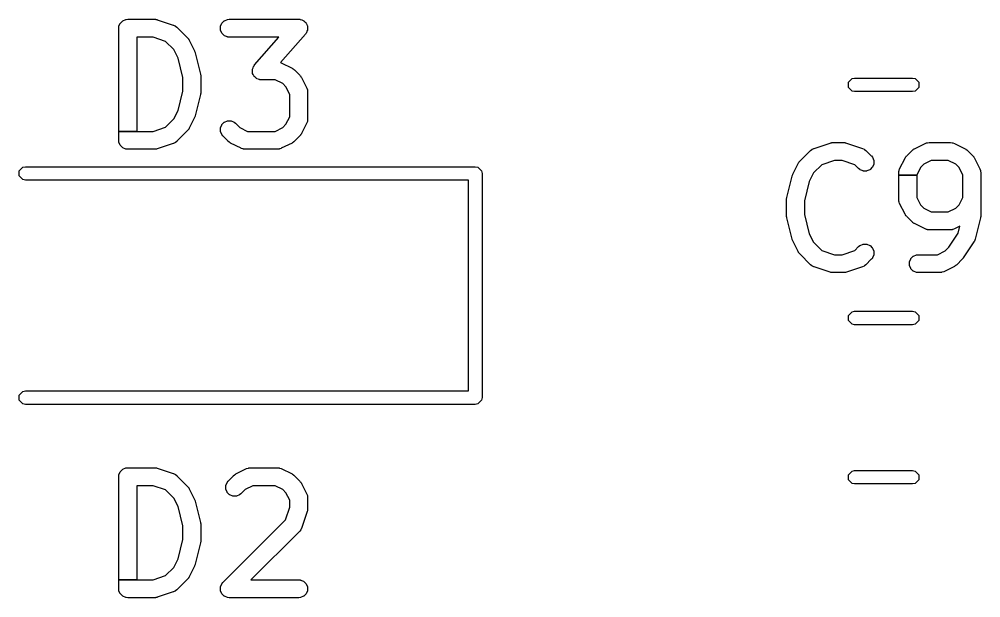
# Model space of a CAD drawing. Header units: inches. Extents: x 5.52 to 6.86, y -4.07 to -3.08.
# Drawn here: x 5.799 to 6.1364, y -3.7711 to -3.5679 of the extents above; entities that cross this region are included whole.
import ezdxf

# ---------------------------------------------------------------- set-up
doc = ezdxf.new("R2010")
doc.units = ezdxf.units.IN
doc.header["$MEASUREMENT"] = 0
doc.layers.add('BLACK', color=7, linetype='CONTINUOUS')

msp = doc.modelspace()

# ---------------------------------------------------------------- linework, layer by layer
at = {"layer": 'BLACK', "linetype": 'CONTINUOUS'}
for p, q in [((5.834, -3.5704), (5.83445, -3.56934)), ((5.83445, -3.56934), (5.83449, -3.56928)), ((5.83449, -3.56928), (5.8353, -3.56846)), ((5.8353, -3.56846), (5.83537, -3.56842)), ((5.83537, -3.56842), (5.83643, -3.56798)), ((5.83643, -3.56798), (5.83649, -3.56796)), ((5.83649, -3.56796), (5.83706, -3.56791)), ((5.83706, -3.56791), (5.83708, -3.56791)), ((5.83708, -3.56791), (5.84646, -3.56791)), ((5.84646, -3.56791), (5.84648, -3.56791)), ((5.84648, -3.56791), (5.84675, -3.56793)), ((5.84675, -3.56793), (5.84681, -3.56793)), ((5.84681, -3.56793), (5.84687, -3.56793)), ((5.84687, -3.56793), (5.84696, -3.56795)), ((5.84696, -3.56795), (5.84705, -3.56796)), ((5.84705, -3.56796), (5.84711, -3.56798)), ((5.84711, -3.56798), (5.84716, -3.568)), ((5.84716, -3.568), (5.84743, -3.56806)), ((5.84743, -3.56806), (5.84745, -3.56807)), ((5.84745, -3.56807), (5.85308, -3.56994)), ((5.85308, -3.56994), (5.85309, -3.56995)), ((5.85309, -3.56995), (5.85362, -3.57019)), ((5.85362, -3.57019), (5.85367, -3.57022)), ((5.86963, -3.5704), (5.87007, -3.56934)), ((5.87007, -3.56934), (5.87011, -3.56928)), ((5.87011, -3.56928), (5.87092, -3.56846)), ((5.87092, -3.56846), (5.87099, -3.56842)), ((5.87099, -3.56842), (5.87205, -3.56798)), ((5.87205, -3.56798), (5.87211, -3.56796)), ((5.87211, -3.56796), (5.87268, -3.56791)), ((5.87268, -3.56791), (5.8727, -3.56791)), ((5.8727, -3.56791), (5.89708, -3.56791)), ((5.89708, -3.56791), (5.89709, -3.56791)), ((5.89709, -3.56791), (5.89738, -3.56794)), ((5.89738, -3.56794), (5.89744, -3.56793)), ((5.89744, -3.56793), (5.89752, -3.56794)), ((5.89752, -3.56794), (5.89755, -3.56795)), ((5.89755, -3.56795), (5.89767, -3.56796)), ((5.89767, -3.56796), (5.89773, -3.56798)), ((5.89773, -3.56798), (5.89816, -3.56816)), ((5.89816, -3.56816), (5.89861, -3.56831)), ((5.89861, -3.56831), (5.89868, -3.56835)), ((5.89868, -3.56835), (5.89873, -3.56839)), ((5.89873, -3.56839), (5.89879, -3.56842)), ((5.89879, -3.56842), (5.89886, -3.56846)), ((5.89886, -3.56846), (5.89919, -3.5688)), ((5.89919, -3.5688), (5.89955, -3.56911)), ((5.89955, -3.56911), (5.89959, -3.56917)), ((5.89959, -3.56917), (5.89962, -3.56923)), ((5.89962, -3.56923), (5.89967, -3.56928)), ((5.89967, -3.56928), (5.89971, -3.56934)), ((5.89971, -3.56934), (5.89989, -3.56978)), ((5.89989, -3.56978), (5.9001, -3.5702)), ((5.83393, -3.57104), (5.83399, -3.57046)), ((5.83393, -3.57106), (5.83393, -3.57104)), ((5.83393, -3.60728), (5.83393, -3.57106)), ((5.83399, -3.57046), (5.834, -3.5704)), ((5.85367, -3.57022), (5.85373, -3.57027)), ((5.85373, -3.57027), (5.8538, -3.57029)), ((5.8538, -3.57029), (5.85385, -3.57032)), ((5.85385, -3.57032), (5.85429, -3.57069)), ((5.85429, -3.57069), (5.85431, -3.5707)), ((5.85431, -3.5707), (5.85806, -3.57445)), ((5.86961, -3.57048), (5.86963, -3.5704)), ((5.86961, -3.57163), (5.86961, -3.57048)), ((5.86963, -3.57171), (5.86961, -3.57163)), ((5.87007, -3.57277), (5.86963, -3.57171)), ((5.87011, -3.57284), (5.87007, -3.57277)), ((5.87092, -3.57365), (5.87011, -3.57284)), ((5.89945, -3.57313), (5.8907, -3.58313)), ((5.89946, -3.57311), (5.89945, -3.57313)), ((5.89963, -3.57288), (5.89946, -3.57311)), ((5.89967, -3.57284), (5.89963, -3.57288)), ((5.89971, -3.57277), (5.89967, -3.57284)), ((5.89973, -3.57274), (5.89971, -3.57277)), ((5.89979, -3.57264), (5.89973, -3.57274)), ((5.89982, -3.57259), (5.89979, -3.57264)), ((5.89997, -3.57214), (5.89982, -3.57259)), ((5.90015, -3.57171), (5.89997, -3.57214)), ((5.9001, -3.5702), (5.90012, -3.57028)), ((5.90012, -3.57028), (5.90013, -3.57034)), ((5.90013, -3.57034), (5.90015, -3.5704)), ((5.90015, -3.5704), (5.90017, -3.57048)), ((5.90017, -3.57163), (5.90015, -3.57171)), ((5.90017, -3.57048), (5.90017, -3.57095)), ((5.90017, -3.57095), (5.9002, -3.57142)), ((5.90019, -3.5715), (5.90017, -3.57156)), ((5.90017, -3.57156), (5.90017, -3.57163)), ((5.9002, -3.57142), (5.90019, -3.5715)), ((5.84595, -3.57421), (5.84023, -3.57421)), ((5.84023, -3.57421), (5.84023, -3.60728)), ((5.85038, -3.57568), (5.84595, -3.57421)), ((5.85324, -3.57855), (5.85038, -3.57568)), ((5.85806, -3.57445), (5.85807, -3.57447)), ((5.85807, -3.57447), (5.85825, -3.57468)), ((5.85825, -3.57468), (5.85829, -3.57472)), ((5.85829, -3.57472), (5.85833, -3.57476)), ((5.85833, -3.57476), (5.85838, -3.57484)), ((5.85838, -3.57484), (5.85844, -3.57491)), ((5.85844, -3.57491), (5.85847, -3.57496)), ((5.85847, -3.57496), (5.85849, -3.57502)), ((5.85849, -3.57502), (5.85864, -3.57525)), ((5.85864, -3.57525), (5.85865, -3.57527)), ((5.85865, -3.57527), (5.86052, -3.57902)), ((5.87099, -3.57369), (5.87092, -3.57365)), ((5.87205, -3.57413), (5.87099, -3.57369)), ((5.87211, -3.57415), (5.87205, -3.57413)), ((5.87268, -3.5742), (5.87211, -3.57415)), ((5.8727, -3.57421), (5.87268, -3.5742)), ((5.89013, -3.57421), (5.8727, -3.57421)), ((5.88158, -3.58398), (5.89013, -3.57421)), ((5.85473, -3.58153), (5.85324, -3.57855)), ((5.86052, -3.57902), (5.86053, -3.57904)), ((5.86053, -3.57904), (5.86054, -3.57906)), ((5.86054, -3.57906), (5.86056, -3.5791)), ((5.86056, -3.5791), (5.86065, -3.57934)), ((5.86065, -3.57934), (5.86074, -3.57958)), ((5.86074, -3.57958), (5.86075, -3.57962)), ((5.86075, -3.57962), (5.86076, -3.57965)), ((5.86076, -3.57965), (5.86076, -3.57967)), ((5.86076, -3.57967), (5.86264, -3.58716)), ((5.85643, -3.58832), (5.85473, -3.58153)), ((5.8907, -3.58313), (5.89097, -3.58323)), ((5.89097, -3.58323), (5.89098, -3.58324)), ((5.89098, -3.58324), (5.89473, -3.58511)), ((5.88083, -3.58568), (5.88084, -3.58561)), ((5.88086, -3.58616), (5.88083, -3.58568)), ((5.88084, -3.58561), (5.88086, -3.58555)), ((5.88086, -3.58548), (5.88087, -3.5854)), ((5.88086, -3.58555), (5.88086, -3.58548)), ((5.88086, -3.58663), (5.88086, -3.58616)), ((5.88087, -3.58671), (5.88086, -3.58663)), ((5.88087, -3.5854), (5.88106, -3.58497)), ((5.8809, -3.58677), (5.88087, -3.58671)), ((5.8809, -3.58683), (5.8809, -3.58677)), ((5.88092, -3.58691), (5.8809, -3.58683)), ((5.88113, -3.58733), (5.88092, -3.58691)), ((5.88106, -3.58497), (5.88121, -3.58452)), ((5.88121, -3.58452), (5.88123, -3.58447)), ((5.88123, -3.58447), (5.8813, -3.58437)), ((5.8813, -3.58437), (5.88132, -3.58434)), ((5.88132, -3.58434), (5.88136, -3.58427)), ((5.88136, -3.58427), (5.8814, -3.58423)), ((5.8814, -3.58423), (5.88157, -3.584)), ((5.88157, -3.584), (5.88158, -3.58398)), ((5.89473, -3.58511), (5.89475, -3.58512)), ((5.89475, -3.58512), (5.89499, -3.58527)), ((5.89499, -3.58527), (5.89504, -3.58529)), ((5.89504, -3.58529), (5.89509, -3.58532)), ((5.89509, -3.58532), (5.89516, -3.58538)), ((5.89516, -3.58538), (5.89524, -3.58543)), ((5.89524, -3.58543), (5.89528, -3.58547)), ((5.89528, -3.58547), (5.89533, -3.58551)), ((5.89533, -3.58551), (5.89554, -3.58569)), ((5.89554, -3.58569), (5.89555, -3.5857)), ((5.89555, -3.5857), (5.89743, -3.58758)), ((5.85643, -3.59317), (5.85643, -3.58832)), ((5.86264, -3.58716), (5.86264, -3.58718)), ((5.86264, -3.58718), (5.86265, -3.58726)), ((5.86265, -3.58726), (5.86266, -3.58728)), ((5.86266, -3.58728), (5.86267, -3.58733)), ((5.86267, -3.58733), (5.86269, -3.58755)), ((5.86269, -3.58755), (5.86272, -3.58776)), ((5.86272, -3.58776), (5.86272, -3.58781)), ((5.86272, -3.58781), (5.86272, -3.58783)), ((5.86272, -3.58783), (5.86273, -3.58791)), ((5.86273, -3.58791), (5.86273, -3.58793)), ((5.86273, -3.58793), (5.86273, -3.59355)), ((5.88132, -3.58777), (5.88113, -3.58733)), ((5.88136, -3.58783), (5.88132, -3.58777)), ((5.88141, -3.58788), (5.88136, -3.58783)), ((5.88143, -3.58794), (5.88141, -3.58788)), ((5.88148, -3.588), (5.88143, -3.58794)), ((5.88184, -3.58831), (5.88148, -3.588)), ((5.88217, -3.58865), (5.88184, -3.58831)), ((5.88224, -3.58869), (5.88217, -3.58865)), ((5.8823, -3.58872), (5.88224, -3.58869)), ((5.88235, -3.58876), (5.8823, -3.58872)), ((5.88242, -3.5888), (5.88235, -3.58876)), ((5.88286, -3.58895), (5.88242, -3.5888)), ((5.8833, -3.58913), (5.88286, -3.58895)), ((5.88336, -3.58915), (5.8833, -3.58913)), ((5.88347, -3.58916), (5.88336, -3.58915)), ((5.88351, -3.58917), (5.88347, -3.58916)), ((5.88358, -3.58918), (5.88351, -3.58917)), ((5.88364, -3.58917), (5.88358, -3.58918)), ((5.88393, -3.5892), (5.88364, -3.58917)), ((5.88395, -3.5892), (5.88393, -3.5892)), ((5.88883, -3.5892), (5.88395, -3.5892)), ((5.89146, -3.59052), (5.88883, -3.5892)), ((5.89743, -3.58758), (5.89744, -3.58759)), ((5.89744, -3.58759), (5.89762, -3.5878)), ((5.89762, -3.5878), (5.89766, -3.58784)), ((5.89766, -3.58784), (5.8977, -3.58789)), ((5.8977, -3.58789), (5.89775, -3.58797)), ((5.89775, -3.58797), (5.89781, -3.58804)), ((5.89781, -3.58804), (5.89784, -3.58809)), ((5.89784, -3.58809), (5.89786, -3.58814)), ((5.89786, -3.58814), (5.89801, -3.58838)), ((5.89801, -3.58838), (5.89802, -3.58839)), ((5.89802, -3.58839), (5.89989, -3.59214)), ((6.09, -3.59004), (6.09128, -3.58876)), ((6.09, -3.59185), (6.09, -3.59004)), ((6.09128, -3.58876), (6.09218, -3.58858)), ((6.09218, -3.58858), (6.11254, -3.58858)), ((6.11254, -3.58858), (6.11345, -3.58876)), ((6.11345, -3.58876), (6.11472, -3.59004)), ((6.11472, -3.59004), (6.11472, -3.59185)), ((5.85473, -3.59995), (5.85643, -3.59317)), ((5.86272, -3.59373), (5.86269, -3.59394)), ((5.86273, -3.59357), (5.86272, -3.59365)), ((5.86272, -3.59365), (5.86272, -3.59367)), ((5.86272, -3.59367), (5.86272, -3.59373)), ((5.86273, -3.59355), (5.86273, -3.59357)), ((5.89261, -3.59167), (5.89146, -3.59052)), ((5.89393, -3.5943), (5.89261, -3.59167)), ((5.89989, -3.59214), (5.8999, -3.59216)), ((5.8999, -3.59216), (5.90011, -3.5927)), ((5.90011, -3.5927), (5.90012, -3.59276)), ((5.90012, -3.59276), (5.90012, -3.59283)), ((5.90012, -3.59283), (5.90015, -3.5929)), ((5.90015, -3.5929), (5.90017, -3.59296)), ((5.90017, -3.59296), (5.90022, -3.59353)), ((5.90022, -3.59353), (5.90022, -3.59355)), ((5.90022, -3.59355), (5.90022, -3.60293)), ((6.09128, -3.59313), (6.09, -3.59185)), ((6.09218, -3.59331), (6.09128, -3.59313)), ((6.11254, -3.59331), (6.09218, -3.59331)), ((6.11345, -3.59313), (6.11254, -3.59331)), ((6.11472, -3.59185), (6.11345, -3.59313)), ((5.86264, -3.59432), (5.86076, -3.60182)), ((5.86265, -3.59422), (5.86264, -3.5943)), ((5.86264, -3.5943), (5.86264, -3.59432)), ((5.86266, -3.5942), (5.86265, -3.59422)), ((5.86267, -3.59415), (5.86266, -3.5942)), ((5.86269, -3.59394), (5.86267, -3.59415)), ((5.89393, -3.60218), (5.89393, -3.5943)), ((5.85324, -3.60294), (5.85473, -3.59995)), ((5.85038, -3.6058), (5.85324, -3.60294)), ((5.86052, -3.60246), (5.85865, -3.60621)), ((5.86053, -3.60244), (5.86052, -3.60246)), ((5.86054, -3.60242), (5.86053, -3.60244)), ((5.86056, -3.60238), (5.86054, -3.60242)), ((5.86065, -3.60214), (5.86056, -3.60238)), ((5.86074, -3.6019), (5.86065, -3.60214)), ((5.86075, -3.60186), (5.86074, -3.6019)), ((5.86076, -3.60183), (5.86075, -3.60186)), ((5.86076, -3.60182), (5.86076, -3.60183)), ((5.87099, -3.60404), (5.87205, -3.6036)), ((5.87205, -3.6036), (5.87213, -3.60358)), ((5.87213, -3.60358), (5.87328, -3.60358)), ((5.87328, -3.60358), (5.87335, -3.6036)), ((5.87335, -3.6036), (5.87442, -3.60404)), ((5.89261, -3.60481), (5.89393, -3.60218)), ((5.90011, -3.60378), (5.8999, -3.60432)), ((5.90012, -3.60372), (5.90011, -3.60378)), ((5.90015, -3.60358), (5.90012, -3.60365)), ((5.90012, -3.60365), (5.90012, -3.60372)), ((5.90017, -3.60352), (5.90015, -3.60358)), ((5.90022, -3.60295), (5.90017, -3.60352)), ((5.90022, -3.60293), (5.90022, -3.60295)), ((5.83393, -3.61043), (5.83393, -3.60728)), ((5.83393, -3.60728), (5.84023, -3.60728)), ((5.84023, -3.60728), (5.83393, -3.60728)), ((5.84023, -3.60728), (5.84595, -3.60728)), ((5.84595, -3.60728), (5.85038, -3.6058)), ((5.85806, -3.60703), (5.85431, -3.61078)), ((5.85807, -3.60701), (5.85806, -3.60703)), ((5.85825, -3.6068), (5.85807, -3.60701)), ((5.85829, -3.60676), (5.85825, -3.6068)), ((5.85833, -3.60672), (5.85829, -3.60676)), ((5.85838, -3.60664), (5.85833, -3.60672)), ((5.85844, -3.60657), (5.85838, -3.60664)), ((5.85847, -3.60652), (5.85844, -3.60657)), ((5.85849, -3.60646), (5.85847, -3.60652)), ((5.85864, -3.60623), (5.85849, -3.60646)), ((5.85865, -3.60621), (5.85864, -3.60623)), ((5.86961, -3.6061), (5.86963, -3.60602)), ((5.86961, -3.60725), (5.86961, -3.6061)), ((5.86963, -3.60733), (5.86961, -3.60725)), ((5.86963, -3.60602), (5.87007, -3.60496)), ((5.87007, -3.60496), (5.87011, -3.6049)), ((5.87011, -3.6049), (5.87092, -3.60408)), ((5.87092, -3.60408), (5.87099, -3.60404)), ((5.87442, -3.60404), (5.87447, -3.60407)), ((5.87447, -3.60407), (5.87492, -3.60444)), ((5.87492, -3.60444), (5.87493, -3.60445)), ((5.87493, -3.60445), (5.87644, -3.60596)), ((5.87644, -3.60596), (5.87907, -3.60728)), ((5.87907, -3.60728), (5.88883, -3.60728)), ((5.88883, -3.60728), (5.89146, -3.60596)), ((5.89146, -3.60596), (5.89261, -3.60481)), ((5.89989, -3.60434), (5.89802, -3.60808)), ((5.8999, -3.60432), (5.89989, -3.60434)), ((5.83393, -3.61045), (5.83393, -3.61043)), ((5.83399, -3.61102), (5.83393, -3.61045)), ((5.87007, -3.60839), (5.86963, -3.60733)), ((5.8701, -3.60844), (5.87007, -3.60839)), ((5.87046, -3.60889), (5.8701, -3.60844)), ((5.87048, -3.6089), (5.87046, -3.60889)), ((5.87235, -3.61078), (5.87048, -3.6089)), ((5.89743, -3.6089), (5.89555, -3.61078)), ((5.89744, -3.60889), (5.89743, -3.6089)), ((5.89762, -3.60868), (5.89744, -3.60889)), ((5.89766, -3.60864), (5.89762, -3.60868)), ((5.8977, -3.60859), (5.89766, -3.60864)), ((5.89775, -3.60851), (5.8977, -3.60859)), ((5.89781, -3.60844), (5.89775, -3.60851)), ((5.89784, -3.60839), (5.89781, -3.60844)), ((5.89786, -3.60834), (5.89784, -3.60839)), ((5.89801, -3.6081), (5.89786, -3.60834)), ((5.89802, -3.60808), (5.89801, -3.6081)), ((5.834, -3.61108), (5.83399, -3.61102)), ((5.83445, -3.61214), (5.834, -3.61108)), ((5.83449, -3.61221), (5.83445, -3.61214)), ((5.8353, -3.61302), (5.83449, -3.61221)), ((5.83537, -3.61306), (5.8353, -3.61302)), ((5.83643, -3.6135), (5.83537, -3.61306)), ((5.83649, -3.61352), (5.83643, -3.6135)), ((5.83706, -3.61357), (5.83649, -3.61352)), ((5.83708, -3.61358), (5.83706, -3.61357)), ((5.84646, -3.61358), (5.83708, -3.61358)), ((5.84648, -3.61357), (5.84646, -3.61358)), ((5.84675, -3.61355), (5.84648, -3.61357)), ((5.84681, -3.61355), (5.84675, -3.61355)), ((5.84687, -3.61355), (5.84681, -3.61355)), ((5.84696, -3.61353), (5.84687, -3.61355)), ((5.84705, -3.61352), (5.84696, -3.61353)), ((5.84711, -3.6135), (5.84705, -3.61352)), ((5.84716, -3.61348), (5.84711, -3.6135)), ((5.84743, -3.61342), (5.84716, -3.61348)), ((5.84745, -3.61341), (5.84743, -3.61342)), ((5.85308, -3.61154), (5.84745, -3.61341)), ((5.85309, -3.61153), (5.85308, -3.61154)), ((5.85362, -3.6113), (5.85309, -3.61153)), ((5.85367, -3.61127), (5.85362, -3.6113)), ((5.85373, -3.61122), (5.85367, -3.61127)), ((5.8538, -3.61119), (5.85373, -3.61122)), ((5.85385, -3.61116), (5.8538, -3.61119)), ((5.85429, -3.61079), (5.85385, -3.61116)), ((5.85431, -3.61078), (5.85429, -3.61079)), ((5.87237, -3.61079), (5.87235, -3.61078)), ((5.87258, -3.61097), (5.87237, -3.61079)), ((5.87262, -3.61101), (5.87258, -3.61097)), ((5.87266, -3.61105), (5.87262, -3.61101)), ((5.87274, -3.6111), (5.87266, -3.61105)), ((5.87281, -3.61116), (5.87274, -3.6111)), ((5.87286, -3.61119), (5.87281, -3.61116)), ((5.87292, -3.61121), (5.87286, -3.61119)), ((5.87315, -3.61136), (5.87292, -3.61121)), ((5.87317, -3.61137), (5.87315, -3.61136)), ((5.87692, -3.61324), (5.87317, -3.61137)), ((5.87694, -3.61325), (5.87692, -3.61324)), ((5.87748, -3.61346), (5.87694, -3.61325)), ((5.87753, -3.61347), (5.87748, -3.61346)), ((5.87761, -3.61348), (5.87753, -3.61347)), ((5.87768, -3.6135), (5.87761, -3.61348)), ((5.87773, -3.61352), (5.87768, -3.6135)), ((5.87831, -3.61357), (5.87773, -3.61352)), ((5.87833, -3.61358), (5.87831, -3.61357)), ((5.88958, -3.61358), (5.87833, -3.61358)), ((5.8896, -3.61357), (5.88958, -3.61358)), ((5.89017, -3.61352), (5.8896, -3.61357)), ((5.89023, -3.6135), (5.89017, -3.61352)), ((5.8903, -3.61348), (5.89023, -3.6135)), ((5.89037, -3.61347), (5.8903, -3.61348)), ((5.89043, -3.61346), (5.89037, -3.61347)), ((5.89097, -3.61325), (5.89043, -3.61346)), ((5.89098, -3.61324), (5.89097, -3.61325)), ((5.89473, -3.61137), (5.89098, -3.61324)), ((5.89475, -3.61136), (5.89473, -3.61137)), ((5.89498, -3.61121), (5.89475, -3.61136)), ((5.89504, -3.61119), (5.89498, -3.61121)), ((5.89509, -3.61116), (5.89504, -3.61119)), ((5.89516, -3.6111), (5.89509, -3.61116)), ((5.89524, -3.61105), (5.89516, -3.6111)), ((5.89528, -3.61101), (5.89524, -3.61105)), ((5.89533, -3.61097), (5.89528, -3.61101)), ((5.89554, -3.61079), (5.89533, -3.61097)), ((5.89555, -3.61078), (5.89554, -3.61079)), ((6.07295, -3.61776), (6.0767, -3.61401)), ((6.0767, -3.61401), (6.07671, -3.614)), ((6.07671, -3.614), (6.07716, -3.61363)), ((6.07716, -3.61363), (6.07721, -3.6136)), ((6.07721, -3.6136), (6.07728, -3.61357)), ((6.07728, -3.61357), (6.07734, -3.61352)), ((6.07734, -3.61352), (6.07739, -3.61349)), ((6.07739, -3.61349), (6.07791, -3.61326)), ((6.07791, -3.61326), (6.07793, -3.61325)), ((6.07793, -3.61325), (6.08356, -3.61137)), ((6.08356, -3.61137), (6.08357, -3.61137)), ((6.08357, -3.61137), (6.08384, -3.61131)), ((6.08384, -3.61131), (6.0839, -3.61129)), ((6.0839, -3.61129), (6.08396, -3.61127)), ((6.08396, -3.61127), (6.08405, -3.61126)), ((6.08405, -3.61126), (6.08414, -3.61124)), ((6.08414, -3.61124), (6.0842, -3.61124)), ((6.0842, -3.61124), (6.08426, -3.61124)), ((6.08426, -3.61124), (6.08453, -3.61121)), ((6.08453, -3.61121), (6.08455, -3.61121)), ((6.08455, -3.61121), (6.0883, -3.61121)), ((6.0883, -3.61121), (6.08832, -3.61121)), ((6.08832, -3.61121), (6.0886, -3.61124)), ((6.0886, -3.61124), (6.08866, -3.61124)), ((6.08866, -3.61124), (6.08871, -3.61124)), ((6.08871, -3.61124), (6.0888, -3.61126)), ((6.0888, -3.61126), (6.0889, -3.61127)), ((6.0889, -3.61127), (6.08895, -3.61129)), ((6.08895, -3.61129), (6.08901, -3.61131)), ((6.08901, -3.61131), (6.08928, -3.61137)), ((6.08928, -3.61137), (6.0893, -3.61137)), ((6.0893, -3.61137), (6.09492, -3.61325)), ((6.09492, -3.61325), (6.09494, -3.61326)), ((6.09494, -3.61326), (6.09547, -3.61349)), ((6.09547, -3.61349), (6.09552, -3.61352)), ((6.09552, -3.61352), (6.09557, -3.61357)), ((6.09557, -3.61357), (6.09564, -3.6136)), ((6.09564, -3.6136), (6.09569, -3.61363)), ((6.09569, -3.61363), (6.09614, -3.614)), ((6.09614, -3.614), (6.09615, -3.61401)), ((6.09615, -3.61401), (6.09803, -3.61589)), ((6.11045, -3.61589), (6.11232, -3.61401)), ((6.11232, -3.61401), (6.11234, -3.614)), ((6.11234, -3.614), (6.11255, -3.61382)), ((6.11255, -3.61382), (6.11259, -3.61378)), ((6.11259, -3.61378), (6.11263, -3.61374)), ((6.11263, -3.61374), (6.11271, -3.61369)), ((6.11271, -3.61369), (6.11278, -3.61363)), ((6.11278, -3.61363), (6.11283, -3.6136)), ((6.11283, -3.6136), (6.11289, -3.61358)), ((6.11289, -3.61358), (6.11312, -3.61343)), ((6.11312, -3.61343), (6.11314, -3.61342)), ((6.11314, -3.61342), (6.11689, -3.61155)), ((6.11689, -3.61155), (6.11691, -3.61154)), ((6.11691, -3.61154), (6.11745, -3.61133)), ((6.11745, -3.61133), (6.1175, -3.61132)), ((6.1175, -3.61132), (6.11758, -3.61131)), ((6.11758, -3.61131), (6.11765, -3.61129)), ((6.11765, -3.61129), (6.1177, -3.61127)), ((6.1177, -3.61127), (6.11828, -3.61121)), ((6.11828, -3.61121), (6.1183, -3.61121)), ((6.1183, -3.61121), (6.1258, -3.61121)), ((6.1258, -3.61121), (6.12582, -3.61121)), ((6.12582, -3.61121), (6.12639, -3.61127)), ((6.12639, -3.61127), (6.12645, -3.61129)), ((6.12645, -3.61129), (6.12652, -3.61131)), ((6.12652, -3.61131), (6.12659, -3.61132)), ((6.12659, -3.61132), (6.12665, -3.61133)), ((6.12665, -3.61133), (6.12719, -3.61154)), ((6.12719, -3.61154), (6.12721, -3.61155)), ((6.12721, -3.61155), (6.13095, -3.61342)), ((6.13095, -3.61342), (6.13097, -3.61343)), ((6.13097, -3.61343), (6.13121, -3.61358)), ((6.13121, -3.61358), (6.13126, -3.6136)), ((6.13126, -3.6136), (6.13131, -3.61363)), ((6.13131, -3.61363), (6.13138, -3.61369)), ((6.13138, -3.61369), (6.13146, -3.61374)), ((6.13146, -3.61374), (6.13151, -3.61378)), ((6.13151, -3.61378), (6.13155, -3.61382)), ((6.13155, -3.61382), (6.13176, -3.614)), ((6.13176, -3.614), (6.13177, -3.61401)), ((6.13177, -3.61401), (6.13365, -3.61589)), ((6.09803, -3.61589), (6.09804, -3.6159)), ((6.09804, -3.6159), (6.09841, -3.61635)), ((6.09841, -3.61635), (6.09844, -3.6164)), ((6.09844, -3.6164), (6.09888, -3.61746)), ((6.10798, -3.62045), (6.10986, -3.6167)), ((6.10986, -3.6167), (6.10987, -3.61669)), ((6.10987, -3.61669), (6.11001, -3.61645)), ((6.11001, -3.61645), (6.11004, -3.6164)), ((6.11004, -3.6164), (6.11007, -3.61635)), ((6.11007, -3.61635), (6.11012, -3.61628)), ((6.11012, -3.61628), (6.11017, -3.6162)), ((6.11017, -3.6162), (6.11021, -3.61615)), ((6.11021, -3.61615), (6.11026, -3.61611)), ((6.11026, -3.61611), (6.11043, -3.6159)), ((6.11043, -3.6159), (6.11045, -3.61589)), ((6.13365, -3.61589), (6.13366, -3.6159)), ((6.13366, -3.6159), (6.13384, -3.61611)), ((6.13384, -3.61611), (6.13388, -3.61615)), ((6.13388, -3.61615), (6.13392, -3.6162)), ((6.13392, -3.6162), (6.13397, -3.61628)), ((6.13397, -3.61628), (6.13403, -3.61635)), ((6.13403, -3.61635), (6.13406, -3.6164)), ((6.13406, -3.6164), (6.13408, -3.61645)), ((6.13408, -3.61645), (6.13423, -3.61669)), ((6.13423, -3.61669), (6.13424, -3.6167)), ((6.13424, -3.6167), (6.13611, -3.62045)), ((5.799, -3.62114), (5.80028, -3.61986)), ((5.80028, -3.61986), (5.80118, -3.61969)), ((5.80118, -3.61969), (5.95906, -3.61969)), ((5.95906, -3.61969), (5.95996, -3.61986)), ((5.95996, -3.61986), (5.96124, -3.62114)), ((6.07049, -3.62233), (6.07236, -3.61858)), ((6.07236, -3.61858), (6.07237, -3.61856)), ((6.07237, -3.61856), (6.07252, -3.61833)), ((6.07252, -3.61833), (6.07254, -3.61827)), ((6.07254, -3.61827), (6.07257, -3.61822)), ((6.07257, -3.61822), (6.07263, -3.61815)), ((6.07263, -3.61815), (6.07268, -3.61807)), ((6.07268, -3.61807), (6.07272, -3.61803)), ((6.07272, -3.61803), (6.07276, -3.61799)), ((6.07276, -3.61799), (6.07294, -3.61777)), ((6.07294, -3.61777), (6.07295, -3.61776)), ((6.08063, -3.61899), (6.07777, -3.62185)), ((6.08506, -3.61751), (6.08063, -3.61899)), ((6.08779, -3.61751), (6.08506, -3.61751)), ((6.09222, -3.61899), (6.08779, -3.61751)), ((6.09357, -3.62034), (6.09222, -3.61899)), ((6.09359, -3.62035), (6.09357, -3.62034)), ((6.09404, -3.62072), (6.09359, -3.62035)), ((6.09408, -3.62075), (6.09404, -3.62072)), ((6.09515, -3.62119), (6.09408, -3.62075)), ((6.09752, -3.62075), (6.09645, -3.62119)), ((6.09758, -3.62071), (6.09752, -3.62075)), ((6.09839, -3.61989), (6.09758, -3.62071)), ((6.09844, -3.61983), (6.09839, -3.61989)), ((6.09888, -3.61876), (6.09844, -3.61983)), ((6.09888, -3.61746), (6.09889, -3.61754)), ((6.09889, -3.61869), (6.09888, -3.61876)), ((6.09889, -3.61754), (6.09889, -3.61869)), ((6.10777, -3.62101), (6.10797, -3.62047)), ((6.10797, -3.62047), (6.10798, -3.62045)), ((6.11526, -3.61998), (6.11395, -3.62261)), ((6.11641, -3.61883), (6.11526, -3.61998)), ((6.11904, -3.61751), (6.11641, -3.61883)), ((6.12505, -3.61751), (6.11904, -3.61751)), ((6.12768, -3.61883), (6.12505, -3.61751)), ((6.12883, -3.61998), (6.12768, -3.61883)), ((6.13015, -3.62261), (6.12883, -3.61998)), ((6.13611, -3.62045), (6.13612, -3.62047)), ((6.13612, -3.62047), (6.13633, -3.62101)), ((5.799, -3.62295), (5.799, -3.62114)), ((5.80028, -3.62423), (5.799, -3.62295)), ((5.96124, -3.62114), (5.96142, -3.62205)), ((5.96142, -3.62205), (5.96142, -3.70079)), ((6.06837, -3.63047), (6.07025, -3.62297)), ((6.07025, -3.62295), (6.07026, -3.62293)), ((6.07025, -3.62297), (6.07025, -3.62295)), ((6.07026, -3.62293), (6.07027, -3.62289)), ((6.07027, -3.62289), (6.07036, -3.62265)), ((6.07036, -3.62265), (6.07045, -3.62241)), ((6.07045, -3.62241), (6.07047, -3.62237)), ((6.07047, -3.62237), (6.07048, -3.62235)), ((6.07048, -3.62235), (6.07049, -3.62233)), ((6.07777, -3.62185), (6.07628, -3.62484)), ((6.09522, -3.62121), (6.09515, -3.62119)), ((6.09638, -3.62121), (6.09522, -3.62121)), ((6.09645, -3.62119), (6.09638, -3.62121)), ((6.10765, -3.62184), (6.10771, -3.62127)), ((6.10765, -3.62186), (6.10765, -3.62184)), ((6.10765, -3.62261), (6.10765, -3.62186)), ((6.10765, -3.63124), (6.10765, -3.62261)), ((6.10765, -3.62261), (6.11395, -3.62261)), ((6.11395, -3.62261), (6.10765, -3.62261)), ((6.10771, -3.62127), (6.10772, -3.62121)), ((6.10772, -3.62121), (6.10775, -3.62114)), ((6.10775, -3.62107), (6.10777, -3.62101)), ((6.10775, -3.62114), (6.10775, -3.62107)), ((6.11395, -3.62261), (6.11395, -3.63049)), ((6.13015, -3.63049), (6.13015, -3.62261)), ((6.13633, -3.62101), (6.13634, -3.62107)), ((6.13634, -3.62107), (6.13635, -3.62114)), ((6.13635, -3.62114), (6.13637, -3.62121)), ((6.13637, -3.62121), (6.13639, -3.62127)), ((6.13639, -3.62127), (6.13644, -3.62184)), ((6.13644, -3.62184), (6.13645, -3.62186)), ((6.13645, -3.62186), (6.13645, -3.63686)), ((5.80118, -3.62441), (5.80028, -3.62423)), ((5.95669, -3.62441), (5.80118, -3.62441)), ((5.95669, -3.69843), (5.95669, -3.62441)), ((6.07628, -3.62484), (6.07458, -3.63162)), ((6.06828, -3.63106), (6.06832, -3.63085)), ((6.06832, -3.63085), (6.06834, -3.63064)), ((6.06834, -3.63064), (6.06835, -3.63058)), ((6.06835, -3.63058), (6.06836, -3.63057)), ((6.06836, -3.63057), (6.06837, -3.63049)), ((6.06837, -3.63049), (6.06837, -3.63047)), ((6.11395, -3.63049), (6.11526, -3.63312)), ((6.12883, -3.63312), (6.13015, -3.63049)), ((6.06828, -3.63112), (6.06828, -3.63106)), ((6.06829, -3.63114), (6.06828, -3.63112)), ((6.06828, -3.63122), (6.06829, -3.63114)), ((6.06828, -3.63124), (6.06828, -3.63122)), ((6.06828, -3.63686), (6.06828, -3.63124)), ((6.07458, -3.63162), (6.07458, -3.63647)), ((6.10765, -3.63126), (6.10765, -3.63124)), ((6.10771, -3.63183), (6.10765, -3.63126)), ((6.10772, -3.63189), (6.10771, -3.63183)), ((6.10775, -3.63196), (6.10772, -3.63189)), ((6.10775, -3.63203), (6.10775, -3.63196)), ((6.10777, -3.63209), (6.10775, -3.63203)), ((6.10797, -3.63263), (6.10777, -3.63209)), ((6.10798, -3.63264), (6.10797, -3.63263)), ((6.10986, -3.63639), (6.10798, -3.63264)), ((6.11526, -3.63312), (6.11641, -3.63427)), ((6.11641, -3.63427), (6.11904, -3.63559)), ((6.12505, -3.63559), (6.12768, -3.63427)), ((6.12768, -3.63427), (6.12883, -3.63312)), ((6.06828, -3.63688), (6.06828, -3.63686)), ((6.06829, -3.63696), (6.06828, -3.63688)), ((6.06828, -3.63697), (6.06829, -3.63696)), ((6.06828, -3.63703), (6.06828, -3.63697)), ((6.06832, -3.63724), (6.06828, -3.63703)), ((6.06834, -3.63746), (6.06832, -3.63724)), ((6.06835, -3.63751), (6.06834, -3.63746)), ((6.06836, -3.63753), (6.06835, -3.63751)), ((6.06837, -3.63761), (6.06836, -3.63753)), ((6.06837, -3.63762), (6.06837, -3.63761)), ((6.07025, -3.64512), (6.06837, -3.63762)), ((6.07458, -3.63647), (6.07628, -3.64326)), ((6.10987, -3.63641), (6.10986, -3.63639)), ((6.11001, -3.63664), (6.10987, -3.63641)), ((6.11004, -3.6367), (6.11001, -3.63664)), ((6.11007, -3.63675), (6.11004, -3.6367)), ((6.11012, -3.63682), (6.11007, -3.63675)), ((6.11017, -3.6369), (6.11012, -3.63682)), ((6.11021, -3.63694), (6.11017, -3.6369)), ((6.11026, -3.63698), (6.11021, -3.63694)), ((6.11043, -3.6372), (6.11026, -3.63698)), ((6.11045, -3.63721), (6.11043, -3.6372)), ((6.11232, -3.63909), (6.11045, -3.63721)), ((6.11904, -3.63559), (6.12505, -3.63559)), ((6.13635, -3.63762), (6.13448, -3.64512)), ((6.13636, -3.63761), (6.13635, -3.63762)), ((6.13637, -3.63753), (6.13636, -3.63761)), ((6.13639, -3.63746), (6.13637, -3.63751)), ((6.13637, -3.63751), (6.13637, -3.63753)), ((6.13641, -3.63724), (6.13639, -3.63746)), ((6.13644, -3.63703), (6.13641, -3.63724)), ((6.13645, -3.63686), (6.13644, -3.63688)), ((6.13644, -3.63688), (6.13644, -3.63696)), ((6.13644, -3.63696), (6.13644, -3.63697)), ((6.13644, -3.63697), (6.13644, -3.63703)), ((6.11234, -3.6391), (6.11232, -3.63909)), ((6.11255, -3.63928), (6.11234, -3.6391)), ((6.11259, -3.63932), (6.11255, -3.63928)), ((6.11263, -3.63936), (6.11259, -3.63932)), ((6.11271, -3.63941), (6.11263, -3.63936)), ((6.11278, -3.63947), (6.11271, -3.63941)), ((6.11283, -3.6395), (6.11278, -3.63947)), ((6.11289, -3.63952), (6.11283, -3.6395)), ((6.11312, -3.63967), (6.11289, -3.63952)), ((6.11314, -3.63968), (6.11312, -3.63967)), ((6.11689, -3.64155), (6.11314, -3.63968)), ((6.12911, -3.6406), (6.12721, -3.64155)), ((6.1285, -3.64307), (6.12911, -3.6406)), ((6.07628, -3.64326), (6.07777, -3.64624)), ((6.11691, -3.64156), (6.11689, -3.64155)), ((6.11745, -3.64177), (6.11691, -3.64156)), ((6.1175, -3.64178), (6.11745, -3.64177)), ((6.11758, -3.64178), (6.1175, -3.64178)), ((6.11765, -3.64181), (6.11758, -3.64178)), ((6.1177, -3.64183), (6.11765, -3.64181)), ((6.11828, -3.64188), (6.1177, -3.64183)), ((6.1183, -3.64188), (6.11828, -3.64188)), ((6.1258, -3.64188), (6.1183, -3.64188)), ((6.12522, -3.64798), (6.1285, -3.64307)), ((6.12582, -3.64188), (6.1258, -3.64188)), ((6.12639, -3.64183), (6.12582, -3.64188)), ((6.12645, -3.64181), (6.12639, -3.64183)), ((6.12652, -3.64178), (6.12645, -3.64181)), ((6.12659, -3.64178), (6.12652, -3.64178)), ((6.12665, -3.64177), (6.12659, -3.64178)), ((6.12719, -3.64156), (6.12665, -3.64177)), ((6.12721, -3.64155), (6.12719, -3.64156)), ((6.07025, -3.64514), (6.07025, -3.64512)), ((6.07026, -3.64516), (6.07025, -3.64514)), ((6.07027, -3.64521), (6.07026, -3.64516)), ((6.07036, -3.64545), (6.07027, -3.64521)), ((6.07045, -3.64569), (6.07036, -3.64545)), ((6.07047, -3.64573), (6.07045, -3.64569)), ((6.07048, -3.64575), (6.07047, -3.64573)), ((6.07049, -3.64577), (6.07048, -3.64575)), ((6.07236, -3.64952), (6.07049, -3.64577)), ((6.07777, -3.64624), (6.08063, -3.64911)), ((6.09222, -3.64911), (6.09357, -3.64776)), ((6.09357, -3.64776), (6.09359, -3.64774)), ((6.09359, -3.64774), (6.09404, -3.64738)), ((6.09404, -3.64738), (6.09408, -3.64735)), ((6.09408, -3.64735), (6.09515, -3.64691)), ((6.09515, -3.64691), (6.09522, -3.64689)), ((6.09522, -3.64689), (6.09638, -3.64689)), ((6.09638, -3.64689), (6.09645, -3.64691)), ((6.09645, -3.64691), (6.09752, -3.64735)), ((6.09752, -3.64735), (6.09758, -3.64739)), ((6.09758, -3.64739), (6.09839, -3.6482)), ((6.13404, -3.64611), (6.13029, -3.65173)), ((6.13405, -3.64609), (6.13404, -3.64611)), ((6.13421, -3.64578), (6.13405, -3.64609)), ((6.13425, -3.64574), (6.13421, -3.64578)), ((6.13428, -3.64569), (6.13425, -3.64574)), ((6.1343, -3.64563), (6.13428, -3.64569)), ((6.13432, -3.64558), (6.1343, -3.64563)), ((6.13434, -3.64552), (6.13432, -3.64558)), ((6.13435, -3.64547), (6.13434, -3.64552)), ((6.13447, -3.64514), (6.13435, -3.64547)), ((6.13448, -3.64512), (6.13447, -3.64514)), ((6.07237, -3.64953), (6.07236, -3.64952)), ((6.07252, -3.64977), (6.07237, -3.64953)), ((6.07254, -3.64982), (6.07252, -3.64977)), ((6.07257, -3.64987), (6.07254, -3.64982)), ((6.07263, -3.64995), (6.07257, -3.64987)), ((6.07268, -3.65002), (6.07263, -3.64995)), ((6.07272, -3.65007), (6.07268, -3.65002)), ((6.07276, -3.65011), (6.07272, -3.65007)), ((6.07294, -3.65032), (6.07276, -3.65011)), ((6.07295, -3.65034), (6.07294, -3.65032)), ((6.0767, -3.65409), (6.07295, -3.65034)), ((6.08063, -3.64911), (6.08506, -3.65058)), ((6.08506, -3.65058), (6.08779, -3.65058)), ((6.08779, -3.65058), (6.09222, -3.64911)), ((6.09839, -3.6482), (6.09844, -3.64827)), ((6.09844, -3.64827), (6.09888, -3.64933)), ((6.09888, -3.65063), (6.09844, -3.6517)), ((6.09888, -3.64933), (6.09889, -3.64941)), ((6.09889, -3.65056), (6.09888, -3.65063)), ((6.09889, -3.64941), (6.09889, -3.65056)), ((6.11195, -3.65195), (6.11277, -3.65114)), ((6.11277, -3.65114), (6.11283, -3.6511)), ((6.11283, -3.6511), (6.1139, -3.65066)), ((6.1139, -3.65066), (6.11395, -3.65064)), ((6.11395, -3.65064), (6.11453, -3.65058)), ((6.11453, -3.65058), (6.11455, -3.65058)), ((6.11455, -3.65058), (6.1213, -3.65058)), ((6.1213, -3.65058), (6.12393, -3.64927)), ((6.12393, -3.64927), (6.12522, -3.64798)), ((6.07671, -3.6541), (6.0767, -3.65409)), ((6.07716, -3.65447), (6.07671, -3.6541)), ((6.07721, -3.6545), (6.07716, -3.65447)), ((6.07728, -3.65452), (6.07721, -3.6545)), ((6.07734, -3.65457), (6.07728, -3.65452)), ((6.09557, -3.65452), (6.09552, -3.65457)), ((6.09564, -3.6545), (6.09557, -3.65452)), ((6.09569, -3.65447), (6.09564, -3.6545)), ((6.09614, -3.6541), (6.09569, -3.65447)), ((6.09615, -3.65409), (6.09614, -3.6541)), ((6.09803, -3.65221), (6.09615, -3.65409)), ((6.09804, -3.6522), (6.09803, -3.65221)), ((6.09841, -3.65175), (6.09804, -3.6522)), ((6.09844, -3.6517), (6.09841, -3.65175)), ((6.11146, -3.65316), (6.11147, -3.65308)), ((6.11146, -3.65431), (6.11146, -3.65316)), ((6.11147, -3.65438), (6.11146, -3.65431)), ((6.11147, -3.65308), (6.11191, -3.65202)), ((6.11191, -3.65545), (6.11147, -3.65438)), ((6.11191, -3.65202), (6.11195, -3.65195)), ((6.12746, -3.65452), (6.12722, -3.65467)), ((6.12751, -3.6545), (6.12746, -3.65452)), ((6.12756, -3.65447), (6.12751, -3.6545)), ((6.12763, -3.65441), (6.12756, -3.65447)), ((6.12771, -3.65436), (6.12763, -3.65441)), ((6.12776, -3.65432), (6.12771, -3.65436)), ((6.1278, -3.65427), (6.12776, -3.65432)), ((6.12801, -3.6541), (6.1278, -3.65427)), ((6.12802, -3.65409), (6.12801, -3.6541)), ((6.1299, -3.65221), (6.12802, -3.65409)), ((6.12991, -3.6522), (6.1299, -3.65221)), ((6.1301, -3.65197), (6.12991, -3.65219)), ((6.12991, -3.65219), (6.12991, -3.6522)), ((6.13028, -3.65175), (6.1301, -3.65197)), ((6.13029, -3.65173), (6.13028, -3.65175)), ((6.13028, -3.65175), (6.13028, -3.65175)), ((6.07739, -3.6546), (6.07734, -3.65457)), ((6.07791, -3.65484), (6.07739, -3.6546)), ((6.07793, -3.65485), (6.07791, -3.65484)), ((6.08356, -3.65672), (6.07793, -3.65485)), ((6.08357, -3.65673), (6.08356, -3.65672)), ((6.08384, -3.65679), (6.08357, -3.65673)), ((6.0839, -3.65681), (6.08384, -3.65679)), ((6.08396, -3.65682), (6.0839, -3.65681)), ((6.08405, -3.65683), (6.08396, -3.65682)), ((6.08414, -3.65685), (6.08405, -3.65683)), ((6.0842, -3.65686), (6.08414, -3.65685)), ((6.08426, -3.65685), (6.0842, -3.65686)), ((6.08453, -3.65688), (6.08426, -3.65685)), ((6.08455, -3.65688), (6.08453, -3.65688)), ((6.0883, -3.65688), (6.08455, -3.65688)), ((6.08832, -3.65688), (6.0883, -3.65688)), ((6.0886, -3.65685), (6.08832, -3.65688)), ((6.08866, -3.65686), (6.0886, -3.65685)), ((6.08871, -3.65685), (6.08866, -3.65686)), ((6.0888, -3.65683), (6.08871, -3.65685)), ((6.0889, -3.65682), (6.0888, -3.65683)), ((6.08895, -3.65681), (6.0889, -3.65682)), ((6.08901, -3.65679), (6.08895, -3.65681)), ((6.08928, -3.65673), (6.08901, -3.65679)), ((6.0893, -3.65672), (6.08928, -3.65673)), ((6.09492, -3.65485), (6.0893, -3.65672)), ((6.09494, -3.65484), (6.09492, -3.65485)), ((6.09547, -3.6546), (6.09494, -3.65484)), ((6.09552, -3.65457), (6.09547, -3.6546)), ((6.11195, -3.65551), (6.11191, -3.65545)), ((6.11277, -3.65633), (6.11195, -3.65551)), ((6.11283, -3.65637), (6.11277, -3.65633)), ((6.1139, -3.65681), (6.11283, -3.65637)), ((6.11395, -3.65682), (6.1139, -3.65681)), ((6.11453, -3.65688), (6.11395, -3.65682)), ((6.11455, -3.65688), (6.11453, -3.65688)), ((6.12205, -3.65688), (6.11455, -3.65688)), ((6.12207, -3.65688), (6.12205, -3.65688)), ((6.12264, -3.65682), (6.12207, -3.65688)), ((6.1227, -3.65681), (6.12264, -3.65682)), ((6.12277, -3.65678), (6.1227, -3.65681)), ((6.12284, -3.65678), (6.12277, -3.65678)), ((6.1229, -3.65676), (6.12284, -3.65678)), ((6.12344, -3.65656), (6.1229, -3.65676)), ((6.12346, -3.65655), (6.12344, -3.65656)), ((6.12721, -3.65468), (6.12346, -3.65655)), ((6.12722, -3.65467), (6.12721, -3.65468)), ((6.09, -3.67193), (6.09128, -3.67065)), ((6.09128, -3.67065), (6.09218, -3.67047)), ((6.09218, -3.67047), (6.11254, -3.67047)), ((6.11254, -3.67047), (6.11345, -3.67065)), ((6.11345, -3.67065), (6.11472, -3.67193)), ((6.09, -3.67374), (6.09, -3.67193)), ((6.09128, -3.67502), (6.09, -3.67374)), ((6.11472, -3.67374), (6.11345, -3.67502)), ((6.11472, -3.67193), (6.11472, -3.67374)), ((6.09218, -3.6752), (6.09128, -3.67502)), ((6.11254, -3.6752), (6.09218, -3.6752)), ((6.11345, -3.67502), (6.11254, -3.6752)), ((5.799, -3.69988), (5.80028, -3.6986)), ((5.799, -3.70169), (5.799, -3.69988)), ((5.80028, -3.70297), (5.799, -3.70169)), ((5.80028, -3.6986), (5.80118, -3.69843)), ((5.80118, -3.69843), (5.95669, -3.69843)), ((5.96124, -3.70169), (5.95996, -3.70297)), ((5.96142, -3.70079), (5.96124, -3.70169)), ((5.80118, -3.70315), (5.80028, -3.70297)), ((5.95906, -3.70315), (5.80118, -3.70315)), ((5.95996, -3.70297), (5.95906, -3.70315)), ((5.83649, -3.72544), (5.83706, -3.72539)), ((5.83706, -3.72539), (5.83708, -3.72539)), ((5.83708, -3.72539), (5.84646, -3.72539)), ((5.84646, -3.72539), (5.84648, -3.72539)), ((5.84648, -3.72539), (5.84675, -3.72541)), ((5.84675, -3.72541), (5.84681, -3.72541)), ((5.84681, -3.72541), (5.84687, -3.72541)), ((5.87961, -3.72544), (5.88018, -3.72539)), ((5.88018, -3.72539), (5.8802, -3.72539)), ((5.8802, -3.72539), (5.88958, -3.72539)), ((5.88958, -3.72539), (5.8896, -3.72539)), ((5.8896, -3.72539), (5.89017, -3.72544)), ((5.83393, -3.72852), (5.83399, -3.72794)), ((5.83393, -3.72854), (5.83393, -3.72852)), ((5.83393, -3.76476), (5.83393, -3.72854)), ((5.83399, -3.72794), (5.834, -3.72788)), ((5.834, -3.72788), (5.83445, -3.72682)), ((5.83445, -3.72682), (5.83449, -3.72676)), ((5.83449, -3.72676), (5.8353, -3.72594)), ((5.8353, -3.72594), (5.83537, -3.7259)), ((5.83537, -3.7259), (5.83643, -3.72546)), ((5.83643, -3.72546), (5.83649, -3.72544)), ((5.84687, -3.72541), (5.84696, -3.72544)), ((5.84696, -3.72544), (5.84705, -3.72544)), ((5.84705, -3.72544), (5.84711, -3.72546)), ((5.84711, -3.72546), (5.84716, -3.72548)), ((5.84716, -3.72548), (5.84743, -3.72554)), ((5.84743, -3.72554), (5.84745, -3.72555)), ((5.84745, -3.72555), (5.85308, -3.72742)), ((5.85308, -3.72742), (5.85309, -3.72743)), ((5.85309, -3.72743), (5.85362, -3.72767)), ((5.85362, -3.72767), (5.85367, -3.7277)), ((5.85367, -3.7277), (5.85373, -3.72775)), ((5.85373, -3.72775), (5.8538, -3.72777)), ((5.8538, -3.72777), (5.85385, -3.7278)), ((5.85385, -3.7278), (5.85429, -3.72817)), ((5.85429, -3.72817), (5.85431, -3.72818)), ((5.85431, -3.72818), (5.85806, -3.73193)), ((5.87235, -3.73006), (5.87423, -3.72818)), ((5.87423, -3.72818), (5.87424, -3.72817)), ((5.87424, -3.72817), (5.87445, -3.728)), ((5.87445, -3.728), (5.87449, -3.72795)), ((5.87449, -3.72795), (5.87454, -3.72791)), ((5.87454, -3.72791), (5.87462, -3.72786)), ((5.87462, -3.72786), (5.87469, -3.7278)), ((5.87469, -3.7278), (5.87474, -3.72777)), ((5.87474, -3.72777), (5.87479, -3.72775)), ((5.87479, -3.72775), (5.87503, -3.7276)), ((5.87503, -3.7276), (5.87504, -3.72759)), ((5.87504, -3.72759), (5.87879, -3.72572)), ((5.87879, -3.72572), (5.87881, -3.72571)), ((5.87881, -3.72571), (5.87935, -3.7255)), ((5.87935, -3.7255), (5.87941, -3.72549)), ((5.87941, -3.72549), (5.87948, -3.72549)), ((5.87948, -3.72549), (5.87955, -3.72546)), ((5.87955, -3.72546), (5.87961, -3.72544)), ((5.89017, -3.72544), (5.89023, -3.72546)), ((5.89023, -3.72546), (5.8903, -3.72549)), ((5.8903, -3.72549), (5.89037, -3.72549)), ((5.89037, -3.72549), (5.89043, -3.7255)), ((5.89043, -3.7255), (5.89097, -3.72571)), ((5.89097, -3.72571), (5.89098, -3.72572)), ((5.89098, -3.72572), (5.89473, -3.72759)), ((5.89473, -3.72759), (5.89475, -3.7276)), ((5.89475, -3.7276), (5.89499, -3.72775)), ((5.89499, -3.72775), (5.89504, -3.72777)), ((5.89504, -3.72777), (5.89509, -3.7278)), ((5.89509, -3.7278), (5.89516, -3.72786)), ((5.89516, -3.72786), (5.89524, -3.72791)), ((5.89524, -3.72791), (5.89528, -3.72795)), ((5.89528, -3.72795), (5.89533, -3.728)), ((5.89533, -3.728), (5.89554, -3.72817)), ((5.89554, -3.72817), (5.89555, -3.72818)), ((5.89555, -3.72818), (5.89743, -3.73006)), ((6.09, -3.72784), (6.09128, -3.72656)), ((6.09, -3.72964), (6.09, -3.72784)), ((6.09128, -3.72656), (6.09218, -3.72638)), ((6.09218, -3.72638), (6.11254, -3.72638)), ((6.11254, -3.72638), (6.11345, -3.72656)), ((6.11345, -3.72656), (6.11472, -3.72784)), ((6.11472, -3.72784), (6.11472, -3.72964)), ((5.84595, -3.73169), (5.84023, -3.73169)), ((5.84023, -3.73169), (5.84023, -3.76476)), ((5.85038, -3.73316), (5.84595, -3.73169)), ((5.85806, -3.73193), (5.85807, -3.73195)), ((5.85807, -3.73195), (5.85825, -3.73216)), ((5.87149, -3.73171), (5.8715, -3.73163)), ((5.87149, -3.73286), (5.87149, -3.73171)), ((5.8715, -3.73163), (5.87194, -3.73057)), ((5.87194, -3.73057), (5.87197, -3.73052)), ((5.87197, -3.73052), (5.87234, -3.73007)), ((5.87234, -3.73007), (5.87235, -3.73006)), ((5.88095, -3.73169), (5.87832, -3.733)), ((5.88883, -3.73169), (5.88095, -3.73169)), ((5.89146, -3.733), (5.88883, -3.73169)), ((5.89743, -3.73006), (5.89744, -3.73007)), ((5.89744, -3.73007), (5.89762, -3.73029)), ((5.89762, -3.73029), (5.89766, -3.73033)), ((5.89766, -3.73033), (5.8977, -3.73037)), ((5.8977, -3.73037), (5.89775, -3.73045)), ((5.89775, -3.73045), (5.89781, -3.73052)), ((5.89781, -3.73052), (5.89784, -3.73057)), ((5.89784, -3.73057), (5.89786, -3.73063)), ((5.89786, -3.73063), (5.89801, -3.73086)), ((5.89801, -3.73086), (5.89802, -3.73088)), ((5.89802, -3.73088), (5.89989, -3.73463)), ((6.09128, -3.73092), (6.09, -3.72964)), ((6.09218, -3.7311), (6.09128, -3.73092)), ((6.11254, -3.7311), (6.09218, -3.7311)), ((6.11345, -3.73092), (6.11254, -3.7311)), ((6.11472, -3.72964), (6.11345, -3.73092)), ((5.85324, -3.73603), (5.85038, -3.73316)), ((5.85825, -3.73216), (5.85829, -3.7322)), ((5.85829, -3.7322), (5.85833, -3.73225)), ((5.85833, -3.73225), (5.85838, -3.73232)), ((5.85838, -3.73232), (5.85844, -3.7324)), ((5.85844, -3.7324), (5.85847, -3.73244)), ((5.85847, -3.73244), (5.85849, -3.7325)), ((5.85849, -3.7325), (5.85864, -3.73274)), ((5.85864, -3.73274), (5.85865, -3.73275)), ((5.85865, -3.73275), (5.86052, -3.7365)), ((5.8715, -3.73294), (5.87149, -3.73286)), ((5.87194, -3.734), (5.8715, -3.73294)), ((5.87198, -3.73407), (5.87194, -3.734)), ((5.8728, -3.73488), (5.87198, -3.73407)), ((5.87286, -3.73492), (5.8728, -3.73488)), ((5.87393, -3.73536), (5.87286, -3.73492)), ((5.874, -3.73538), (5.87393, -3.73536)), ((5.87515, -3.73538), (5.874, -3.73538)), ((5.87523, -3.73536), (5.87515, -3.73538)), ((5.87629, -3.73492), (5.87523, -3.73536)), ((5.87634, -3.73489), (5.87629, -3.73492)), ((5.87679, -3.73453), (5.87634, -3.73489)), ((5.87681, -3.73451), (5.87679, -3.73453)), ((5.87832, -3.733), (5.87681, -3.73451)), ((5.89261, -3.73415), (5.89146, -3.733)), ((5.89393, -3.73678), (5.89261, -3.73415)), ((5.89989, -3.73463), (5.8999, -3.73464)), ((5.8999, -3.73464), (5.90011, -3.73518)), ((5.90011, -3.73518), (5.90012, -3.73524)), ((5.90012, -3.73524), (5.90012, -3.73532)), ((5.90012, -3.73532), (5.90015, -3.73538)), ((5.90015, -3.73538), (5.90017, -3.73544)), ((5.90017, -3.73544), (5.90022, -3.73602)), ((5.85473, -3.73901), (5.85324, -3.73603)), ((5.86052, -3.7365), (5.86053, -3.73652)), ((5.86053, -3.73652), (5.86054, -3.73654)), ((5.86054, -3.73654), (5.86056, -3.73658)), ((5.86056, -3.73658), (5.86065, -3.73682)), ((5.86065, -3.73682), (5.86074, -3.73706)), ((5.86074, -3.73706), (5.86075, -3.7371)), ((5.86075, -3.7371), (5.86076, -3.73713)), ((5.86076, -3.73713), (5.86076, -3.73715)), ((5.86076, -3.73715), (5.86264, -3.74465)), ((5.89393, -3.73927), (5.89393, -3.73678)), ((5.90022, -3.73602), (5.90022, -3.73604)), ((5.90022, -3.73604), (5.90022, -3.73978)), ((5.85643, -3.7458), (5.85473, -3.73901)), ((5.89245, -3.74371), (5.89393, -3.73927)), ((5.90006, -3.74078), (5.89819, -3.74641)), ((5.90007, -3.74076), (5.90006, -3.74078)), ((5.90013, -3.74049), (5.90007, -3.74076)), ((5.90015, -3.74044), (5.90013, -3.74049)), ((5.90017, -3.74038), (5.90015, -3.74044)), ((5.90018, -3.74029), (5.90017, -3.74038)), ((5.9002, -3.7402), (5.90018, -3.74029)), ((5.90022, -3.7398), (5.9002, -3.74008)), ((5.9002, -3.74008), (5.9002, -3.74014)), ((5.9002, -3.74014), (5.9002, -3.7402)), ((5.90022, -3.73978), (5.90022, -3.7398)), ((5.86264, -3.74465), (5.86264, -3.74466)), ((5.86264, -3.74466), (5.86265, -3.74474)), ((5.86265, -3.74474), (5.86266, -3.74476)), ((5.86266, -3.74476), (5.86267, -3.74481)), ((5.86267, -3.74481), (5.86269, -3.74503)), ((5.86269, -3.74503), (5.86272, -3.74524)), ((5.86272, -3.74524), (5.86272, -3.74529)), ((5.86272, -3.74529), (5.86272, -3.74531)), ((5.86272, -3.74531), (5.86273, -3.74539)), ((5.86273, -3.74539), (5.86273, -3.74541)), ((5.86273, -3.74541), (5.86273, -3.75103)), ((5.87048, -3.76568), (5.89245, -3.74371)), ((5.85643, -3.75065), (5.85643, -3.7458)), ((5.89743, -3.74764), (5.88031, -3.76476)), ((5.89744, -3.74762), (5.89743, -3.74764)), ((5.89781, -3.74717), (5.89744, -3.74762)), ((5.89784, -3.74712), (5.89781, -3.74717)), ((5.89787, -3.74706), (5.89784, -3.74712)), ((5.89791, -3.747), (5.89787, -3.74706)), ((5.89795, -3.74695), (5.89791, -3.747)), ((5.89818, -3.74642), (5.89795, -3.74695)), ((5.89819, -3.74641), (5.89818, -3.74642)), ((5.85473, -3.75743), (5.85643, -3.75065)), ((5.86264, -3.7518), (5.86076, -3.7593)), ((5.86265, -3.7517), (5.86264, -3.75178)), ((5.86264, -3.75178), (5.86264, -3.7518)), ((5.86266, -3.75168), (5.86265, -3.7517)), ((5.86267, -3.75163), (5.86266, -3.75168)), ((5.86269, -3.75142), (5.86267, -3.75163)), ((5.86272, -3.75121), (5.86269, -3.75142)), ((5.86273, -3.75105), (5.86272, -3.75113)), ((5.86272, -3.75113), (5.86272, -3.75115)), ((5.86272, -3.75115), (5.86272, -3.75121)), ((5.86273, -3.75103), (5.86273, -3.75105)), ((5.85324, -3.76042), (5.85473, -3.75743)), ((5.85038, -3.76328), (5.85324, -3.76042)), ((5.86052, -3.75994), (5.85865, -3.76369)), ((5.86053, -3.75992), (5.86052, -3.75994)), ((5.86054, -3.7599), (5.86053, -3.75992)), ((5.86056, -3.75986), (5.86054, -3.7599)), ((5.86065, -3.75962), (5.86056, -3.75986)), ((5.86074, -3.75938), (5.86065, -3.75962)), ((5.86075, -3.75934), (5.86074, -3.75938)), ((5.86076, -3.75931), (5.86075, -3.75934)), ((5.86076, -3.7593), (5.86076, -3.75931)), ((5.83393, -3.76791), (5.83393, -3.76476)), ((5.83393, -3.76476), (5.84023, -3.76476)), ((5.84023, -3.76476), (5.83393, -3.76476)), ((5.84023, -3.76476), (5.84595, -3.76476)), ((5.84595, -3.76476), (5.85038, -3.76328)), ((5.85806, -3.76451), (5.85431, -3.76826)), ((5.85807, -3.76449), (5.85806, -3.76451)), ((5.85825, -3.76428), (5.85807, -3.76449)), ((5.85829, -3.76424), (5.85825, -3.76428)), ((5.85833, -3.7642), (5.85829, -3.76424)), ((5.85838, -3.76412), (5.85833, -3.7642)), ((5.85844, -3.76405), (5.85838, -3.76412)), ((5.85847, -3.764), (5.85844, -3.76405)), ((5.85849, -3.76394), (5.85847, -3.764)), ((5.85864, -3.76371), (5.85849, -3.76394)), ((5.85865, -3.76369), (5.85864, -3.76371)), ((5.8701, -3.76614), (5.87046, -3.76569)), ((5.87046, -3.76569), (5.87048, -3.76568)), ((5.88031, -3.76476), (5.89708, -3.76476)), ((5.89708, -3.76476), (5.89709, -3.76476)), ((5.89709, -3.76476), (5.89767, -3.76481)), ((5.89767, -3.76481), (5.89773, -3.76483)), ((5.89773, -3.76483), (5.89879, -3.76527)), ((5.89879, -3.76527), (5.89886, -3.76531)), ((5.89886, -3.76531), (5.89967, -3.76613)), ((5.83393, -3.76793), (5.83393, -3.76791)), ((5.83399, -3.7685), (5.83393, -3.76793)), ((5.834, -3.76856), (5.83399, -3.7685)), ((5.83445, -3.76962), (5.834, -3.76856)), ((5.85308, -3.76902), (5.84745, -3.77089)), ((5.85309, -3.76901), (5.85308, -3.76902)), ((5.85362, -3.76878), (5.85309, -3.76901)), ((5.85367, -3.76875), (5.85362, -3.76878)), ((5.85373, -3.7687), (5.85367, -3.76875)), ((5.8538, -3.76867), (5.85373, -3.7687)), ((5.85385, -3.76864), (5.8538, -3.76867)), ((5.85429, -3.76827), (5.85385, -3.76864)), ((5.85431, -3.76826), (5.85429, -3.76827)), ((5.86961, -3.76733), (5.86963, -3.76725)), ((5.86961, -3.76848), (5.86961, -3.76733)), ((5.86963, -3.76856), (5.86961, -3.76848)), ((5.86963, -3.76725), (5.87007, -3.76619)), ((5.87007, -3.76962), (5.86963, -3.76856)), ((5.87007, -3.76619), (5.8701, -3.76614)), ((5.89967, -3.76613), (5.89971, -3.76619)), ((5.89971, -3.76619), (5.90015, -3.76725)), ((5.90015, -3.76856), (5.89971, -3.76962)), ((5.90015, -3.76725), (5.90017, -3.76733)), ((5.90017, -3.76848), (5.90015, -3.76856)), ((5.90017, -3.76733), (5.90017, -3.76848)), ((5.83449, -3.76969), (5.83445, -3.76962)), ((5.8353, -3.7705), (5.83449, -3.76969)), ((5.83537, -3.77054), (5.8353, -3.7705)), ((5.83643, -3.77098), (5.83537, -3.77054)), ((5.83649, -3.771), (5.83643, -3.77098)), ((5.83706, -3.77105), (5.83649, -3.771)), ((5.83708, -3.77106), (5.83706, -3.77105)), ((5.84646, -3.77106), (5.83708, -3.77106)), ((5.84648, -3.77105), (5.84646, -3.77106)), ((5.84675, -3.77103), (5.84648, -3.77105)), ((5.84681, -3.77103), (5.84675, -3.77103)), ((5.84687, -3.77103), (5.84681, -3.77103)), ((5.84696, -3.77101), (5.84687, -3.77103)), ((5.84705, -3.771), (5.84696, -3.77101)), ((5.84711, -3.77098), (5.84705, -3.771)), ((5.84716, -3.77096), (5.84711, -3.77098)), ((5.84743, -3.7709), (5.84716, -3.77096)), ((5.84745, -3.77089), (5.84743, -3.7709)), ((5.87011, -3.76969), (5.87007, -3.76962)), ((5.87092, -3.7705), (5.87011, -3.76969)), ((5.87099, -3.77054), (5.87092, -3.7705)), ((5.87205, -3.77098), (5.87099, -3.77054)), ((5.87211, -3.771), (5.87205, -3.77098)), ((5.87268, -3.77105), (5.87211, -3.771)), ((5.8727, -3.77106), (5.87268, -3.77105)), ((5.89708, -3.77106), (5.8727, -3.77106)), ((5.89709, -3.77105), (5.89708, -3.77106)), ((5.89767, -3.771), (5.89709, -3.77105)), ((5.89773, -3.77098), (5.89767, -3.771)), ((5.89879, -3.77054), (5.89773, -3.77098)), ((5.89886, -3.7705), (5.89879, -3.77054)), ((5.89967, -3.76969), (5.89886, -3.7705)), ((5.89971, -3.76962), (5.89967, -3.76969))]:
    msp.add_line(p, q, dxfattribs=at)

doc.saveas('drawing.dxf')
